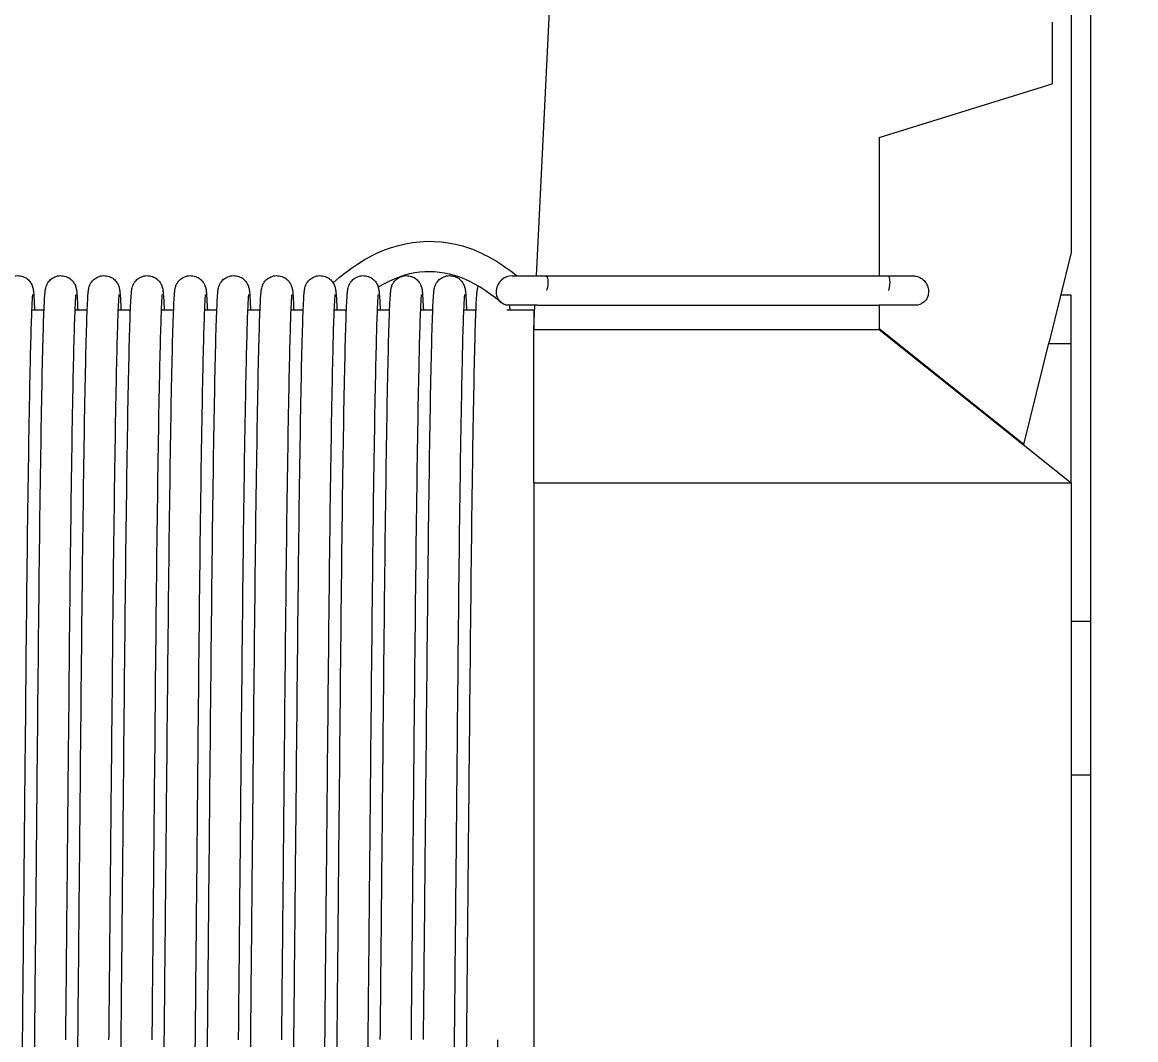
# Model space of a CAD drawing. Header units: millimetres. Extents: x 0 to 420, y 0 to 297.
# Drawn here: x 197.789 to 200.689, y 199.076 to 201.727 of the extents above; entities that cross this region are included whole.
import ezdxf

# ---------------------------------------------------------------- set-up
doc = ezdxf.new("R2010")
doc.units = ezdxf.units.MM
doc.header["$PDSIZE"] = -1
doc.styles.add('СПДС', font='isocpeur.ttf', dxfattribs={"width": 0.9})
doc.dimstyles.new('ISO-25', dxfattribs={"dimtxt": 2.5, "dimasz": 2.5, "dimexe": 1.25, "dimexo": 0.625, "dimtad": 1, "dimtxsty": 'Standard', "dimcen": 2.5, "dimadec": 0, "dimazin": 0, "dimtfac": 1, "dimtmove": 0, "dimatfit": 3, "dimfxl": 1, "dimarcsym": 0})

# ---------------------------------------------------------------- blocks, each defined once
blk = doc.blocks.new('*D34')
at = {"color": 0, "lineweight": -2, "transparency": 16777216}
for p, q in [((195.8212, 201.5867), (195.8212, 262.8111)), ((200.6655, 222.7991), (200.6655, 262.8111)), ((193.3212, 261.8111), (165.2926, 261.8111)), ((200.6655, 261.8111), (195.8212, 261.8111)), ((203.1655, 261.8111), (205.6655, 261.8111))]:
    blk.add_line(p, q, dxfattribs=at)
at = {"color": 0, "transparency": 16777216}
for points in [[(193.3212, 262.2277), (193.3212, 261.3944), (195.8212, 261.8111)], [(203.1655, 262.2277), (203.1655, 261.3944), (200.6655, 261.8111)]]:
    blk.add_solid(points, dxfattribs=at)
at = {"layer": 'Defpoints', "color": 0, "transparency": 16777216}
for p in [(200.6655, 261.8111), (200.6655, 222.7891), (195.8212, 201.5767)]:
    blk.add_point(p, dxfattribs=at)
at = {"color": 0, "transparency": 16777216, "insert": (175.7738, 266.9111), "char_height": 3.5, "attachment_point": 5, "style": 'СПДС'}
blk.add_mtext('4,84max', dxfattribs=at)
blk = doc.blocks.new('A$Cca01fdc4')
at = {"color": 0, "linetype": 'Continuous', "lineweight": 0, "extrusion": (0, 1, 0)}
for p, q in [((71.0743, 0), (96.6783, 0)), ((90.986, 0), (90.986, -0.05)), ((91.386, 0), (91.386, -0.05)), ((89.225, -0.05), (90.025, -0.05)), ((90.025, -0.05), (90.2576, -0.1074)), ((90.263, -0.05), (90.136, -0.05)), ((90.136, -0.05), (90.136, -0.0774)), ((90.225, -0.55), (90.625, -0.05)), ((90.263, -0.05), (90.263, -0.1087)), ((90.625, -0.05), (90.263, -0.05)), ((90.625, -0.05), (93.525, -0.05)), ((90.625, -1.45), (90.625, -0.05)), ((89.425, -0.1), (89.585, -0.1)), ((89.725, -0.55), (89.585, -0.1)), ((90.525, -0.1734), (90.2576, -0.1074)), ((90.525, -0.1734), (90.2237, -0.55)), ((90.263, -0.5009), (90.263, -0.5025)), ((89.725, -0.55), (90.0854, -0.55)), ((90.0854, -1.4196), (90.0854, -0.5296)), ((90.1623, -0.55), (90.225, -0.55)), ((90.1623, -1.4404), (90.1623, -0.5504)), ((90.225, -1.45), (90.225, -0.55)), ((90.0854, -1.443), (89.225, -1.4)), ((90.225, -1.45), (90.1623, -1.4469)), ((90.175, -1.45), (90.225, -1.45)), ((90.175, -1.45), (90.175, -1.5201)), ((90.625, -1.45), (90.225, -1.45)), ((90.625, -1.45), (93.525, -1.45)), ((90.175, -1.6002), (90.175, -1.6326)), ((90.175, -1.7127), (90.175, -1.7451)), ((90.175, -1.8252), (90.175, -1.8576)), ((90.175, -1.9377), (90.175, -1.9701)), ((90.175, -2.0502), (90.175, -2.0826)), ((90.175, -2.1627), (90.175, -2.1951)), ((90.175, -2.2752), (90.175, -2.3076)), ((90.175, -2.3877), (90.175, -2.4201)), ((90.175, -2.5002), (90.175, -2.5326)), ((90.175, -2.6127), (90.175, -2.6451)), ((90.175, -2.7252), (90.175, -2.7576))]:
    blk.add_line(p, q, dxfattribs=at)
at = {"color": 0, "linetype": 'Continuous', "lineweight": 0, "extrusion": (0, 0, -1)}
for centre, major_axis, ratio, start_param, end_param in [((90.1238, -0.46), (0.0307, 0.0256), 0.902328, 0, 0.644501), ((90.1238, -0.54), (-0.0383, 0.0117), 0.331209, -0.100917, 1.469879), ((90.1238, -1.43), (-0.0383, 0.0117), 0.331209, -0.100917, 1.469879)]:
    blk.add_ellipse(centre, major_axis=major_axis, ratio=ratio, start_param=start_param, end_param=end_param, dxfattribs=at)
at = {"color": 0, "linetype": 'Continuous', "lineweight": 0}
for start_param, end_param in [(-2.497091, -0.926295), (-0.926295, 0)]:
    blk.add_ellipse((90.1238, -1.51), major_axis=(0.0307, -0.0256), ratio=0.902328, start_param=start_param, end_param=end_param, dxfattribs=at)
for points, knots in [([(90.0854, -0.4631), (90.0854, -0.4616), (90.0855, -0.46), (90.0858, -0.457), (90.0861, -0.4555), (90.0874, -0.4495), (90.0892, -0.4452), (90.094, -0.4375), (90.097, -0.434), (90.1038, -0.4283), (90.1076, -0.4261), (90.1155, -0.4229), (90.1197, -0.4219), (90.1238, -0.4216)], [0, 0, 0, 0, 0.00461412, 0.00461412, 0.00916971, 0.00916971, 0.0228985, 0.0228985, 0.03635644, 0.03635644, 0.04937204, 0.04937204, 0.06190652, 0.06190652, 0.06190652, 0.06190652]), ([(90.1238, -0.4216), (90.128, -0.4214), (90.1323, -0.4218), (90.1403, -0.4239), (90.1442, -0.4257), (90.1502, -0.4299), (90.1526, -0.432), (90.1546, -0.4344)], [0, 0, 0, 0, 0.012544, 0.012544, 0.02502175, 0.02502175, 0.03439425, 0.03439425, 0.03439425, 0.03439425]), ([(90.0854, -0.5296), (90.0854, -0.5214), (90.0854, -0.5133), (90.0854, -0.4984), (90.0854, -0.4915), (90.0854, -0.4797), (90.0854, -0.4747), (90.0854, -0.4673), (90.0854, -0.4649), (90.0854, -0.4633), (90.0854, -0.4633), (90.0854, -0.4631)], [0, 0, 0, 0, 0.0248564, 0.0248564, 0.0498576, 0.0498576, 0.0748536, 0.0748536, 0.0998497, 0.0998497, 0.1099504, 0.1099504, 0.1099504, 0.1099504]), ([(90.1623, -0.4562), (90.1623, -0.4573), (90.1623, -0.4599), (90.1623, -0.4678), (90.1623, -0.4732), (90.1623, -0.486), (90.1623, -0.4936), (90.1623, -0.5099), (90.1623, -0.5189), (90.1623, -0.5353), (90.1623, -0.5429), (90.1623, -0.5504)], [0, 0, 0, 0, 0.0273007, 0.0273007, 0.0547536, 0.0547536, 0.082201, 0.082201, 0.1096486, 0.1096486, 0.1320845, 0.1320845, 0.1320845, 0.1320845]), ([(90.0854, -1.5062), (90.0854, -1.5051), (90.0854, -1.5026), (90.0854, -1.4952), (90.0854, -1.4902), (90.0854, -1.4784), (90.0854, -1.4715), (90.0854, -1.4565), (90.0854, -1.4483), (90.0854, -1.4333), (90.0854, -1.4264), (90.0854, -1.4196)], [0, 0, 0, 0, 0.0248564, 0.0248564, 0.0498576, 0.0498576, 0.0748536, 0.0748536, 0.0998497, 0.0998497, 0.1202876, 0.1202876, 0.1202876, 0.1202876]), ([(90.1623, -1.4404), (90.1623, -1.4494), (90.1623, -1.4584), (90.1623, -1.4748), (90.1623, -1.4825), (90.1623, -1.4956), (90.1623, -1.5011), (90.1623, -1.5094), (90.1623, -1.5123), (90.1623, -1.5139), (90.1623, -1.5141), (90.1623, -1.5144), (90.1623, -1.5144), (90.1623, -1.5144)], [0, 0, 0, 0, 0.0273007, 0.0273007, 0.0547536, 0.0547536, 0.082201, 0.082201, 0.1096486, 0.1096486, 0.1156902, 0.1156902, 0.1217633, 0.1217633, 0.1217633, 0.1217633]), ([(90.1037, -1.9723), (90.0851, -1.9511), (90.0688, -1.93), (89.9948, -1.8182), (89.9789, -1.7138), (90.0287, -1.5749), (90.053, -1.5335), (90.0854, -1.4937)], [2.070177, 2.070177, 2.070177, 2.070177, 2.252574, 2.252574, 3.032263, 3.032263, 3.376784, 3.376784, 3.376784, 3.376784]), ([(90.1543, -1.5359), (90.0928, -1.608), (90.0685, -1.6784), (90.0799, -1.7819), (90.0925, -1.818), (90.1151, -1.8547)], [0, 0, 0, 0, 0.712348, 0.712348, 1.082303, 1.082303, 1.082303, 1.082303]), ([(90.1623, -1.5144), (90.1623, -1.515), (90.1623, -1.5155), (90.1621, -1.5197), (90.1613, -1.5233), (90.1586, -1.5299), (90.1568, -1.5329), (90.1546, -1.5356)], [0, 0, 0, 0, 0.00158186, 0.00158186, 0.01248912, 0.01248912, 0.02288922, 0.02288922, 0.02288922, 0.02288922]), ([(92.0754, -1.5444), (92.2861, -1.5464), (92.4995, -1.5485), (92.8993, -1.5523), (93.0908, -1.554), (93.4268, -1.5578), (93.5757, -1.5598), (93.8119, -1.5639), (93.9022, -1.566), (93.986, -1.5689), (94.0054, -1.5699), (94.0214, -1.5712), (94.0243, -1.5715), (94.0296, -1.5723), (94.0315, -1.5724), (94.0377, -1.5744), (94.0391, -1.5748), (94.0428, -1.5765), (94.0453, -1.5777), (94.0508, -1.5817), (94.054, -1.5845), (94.0594, -1.5915), (94.0617, -1.5958), (94.0646, -1.605), (94.0652, -1.61), (94.0646, -1.6198), (94.0634, -1.6247), (94.0595, -1.6333), (94.0568, -1.6372), (94.051, -1.6432), (94.048, -1.6455), (94.0404, -1.65), (94.0374, -1.6508), (94.0332, -1.652), (94.0317, -1.6523), (94.0266, -1.6533), (94.0238, -1.6535), (94.0103, -1.6548), (93.9957, -1.6556), (93.975, -1.6564)], [0, 0, 0, 0, 0.632089, 0.632089, 1.266059, 1.266059, 1.900317, 1.900317, 2.534908, 2.534908, 2.850729, 2.850729, 2.937085, 2.937085, 3.0019, 3.0019, 3.017196, 3.017196, 3.033329, 3.033329, 3.049205, 3.049205, 3.065037, 3.065037, 3.080855, 3.080855, 3.096674, 3.096674, 3.112506, 3.112506, 3.128381, 3.128381, 3.160437, 3.160437, 3.191681, 3.191681, 3.285303, 3.285303, 3.553674, 3.553674, 3.553674, 3.553674]), ([(92.0746, -1.6244), (91.8639, -1.6223), (91.6505, -1.6203), (91.2507, -1.6165), (91.0592, -1.6147), (90.7232, -1.611), (90.5743, -1.6089), (90.3381, -1.6049), (90.2478, -1.6028), (90.164, -1.5998), (90.1446, -1.5989), (90.1286, -1.5975), (90.1257, -1.5973), (90.1204, -1.5965), (90.1185, -1.5964), (90.1131, -1.5947), (90.1127, -1.5945), (90.1123, -1.5944)], [0, 0, 0, 0, 0.632089, 0.632089, 1.266059, 1.266059, 1.900317, 1.900317, 2.534908, 2.534908, 2.850729, 2.850729, 2.937085, 2.937085, 3.0019, 3.0019, 3.00654, 3.00654, 3.00654, 3.00654]), ([(92.0746, -1.7369), (91.8639, -1.7348), (91.6505, -1.7328), (91.2507, -1.729), (91.0592, -1.7272), (90.7232, -1.7235), (90.5743, -1.7214), (90.3381, -1.7174), (90.2478, -1.7153), (90.164, -1.7123), (90.1446, -1.7114), (90.1286, -1.71), (90.1257, -1.7098), (90.1204, -1.709), (90.1185, -1.7089), (90.1123, -1.7069), (90.1109, -1.7064), (90.1072, -1.7048), (90.1047, -1.7035), (90.0992, -1.6996), (90.096, -1.6968), (90.0906, -1.6897), (90.0883, -1.6854), (90.0854, -1.6762), (90.0848, -1.6712), (90.0854, -1.6615), (90.0866, -1.6566), (90.0905, -1.6479), (90.0932, -1.6441), (90.099, -1.638), (90.102, -1.6358), (90.1096, -1.6312), (90.1126, -1.6305), (90.1168, -1.6292), (90.1183, -1.6289), (90.1234, -1.628), (90.1262, -1.6277), (90.1397, -1.6264), (90.1543, -1.6257), (90.175, -1.6248)], [0, 0, 0, 0, 0.632089, 0.632089, 1.266059, 1.266059, 1.900317, 1.900317, 2.534908, 2.534908, 2.850729, 2.850729, 2.937085, 2.937085, 3.0019, 3.0019, 3.017196, 3.017196, 3.033329, 3.033329, 3.049205, 3.049205, 3.065037, 3.065037, 3.080855, 3.080855, 3.096674, 3.096674, 3.112506, 3.112506, 3.128381, 3.128381, 3.160437, 3.160437, 3.191681, 3.191681, 3.285303, 3.285303, 3.553674, 3.553674, 3.553674, 3.553674]), ([(90.1341, -1.6301), (90.1341, -1.6301), (90.1355, -1.6303), (90.1446, -1.6312), (90.1603, -1.632), (90.2276, -1.6347), (90.3023, -1.6365), (90.5084, -1.6404), (90.6473, -1.6425), (90.967, -1.6463), (91.1522, -1.648), (91.5439, -1.6518), (91.7555, -1.6538), (92.0026, -1.6562), (92.039, -1.6565), (92.0754, -1.6569)], [3.205557, 3.205557, 3.205557, 3.205557, 3.283757, 3.283757, 3.565523, 3.565523, 4.143933, 4.143933, 4.77419, 4.77419, 5.407305, 5.407305, 6.040731, 6.040731, 6.149872, 6.149872, 6.149872, 6.149872]), ([(94.0159, -1.6511), (94.0159, -1.6511), (94.0159, -1.6511), (94.0158, -1.6511), (94.0128, -1.6507), (93.996, -1.6495), (93.9707, -1.6483), (93.8752, -1.6453), (93.7836, -1.6433), (93.5457, -1.6394), (93.3941, -1.6374), (93.0535, -1.6337), (92.86, -1.6319), (92.4707, -1.6282), (92.2716, -1.6263), (92.0746, -1.6244)], [3.205953, 3.205953, 3.205953, 3.205953, 3.207953, 3.207953, 3.327731, 3.327731, 3.688218, 3.688218, 4.294424, 4.294424, 4.926047, 4.926047, 5.559335, 5.559335, 6.1502, 6.1502, 6.1502, 6.1502]), ([(92.0754, -1.6569), (92.2861, -1.6589), (92.4995, -1.661), (92.8993, -1.6648), (93.0908, -1.6665), (93.4268, -1.6703), (93.5757, -1.6723), (93.8119, -1.6764), (93.9022, -1.6785), (93.986, -1.6814), (94.0054, -1.6824), (94.0214, -1.6837), (94.0243, -1.684), (94.0296, -1.6848), (94.0315, -1.6849), (94.0377, -1.6869), (94.0391, -1.6873), (94.0428, -1.689), (94.0453, -1.6902), (94.0508, -1.6942), (94.054, -1.697), (94.0594, -1.704), (94.0617, -1.7083), (94.0646, -1.7175), (94.0652, -1.7225), (94.0646, -1.7323), (94.0634, -1.7372), (94.0595, -1.7458), (94.0568, -1.7497), (94.051, -1.7557), (94.048, -1.758), (94.0404, -1.7625), (94.0374, -1.7633), (94.0332, -1.7645), (94.0317, -1.7648), (94.0266, -1.7658), (94.0238, -1.766), (94.0103, -1.7673), (93.9957, -1.7681), (93.975, -1.7689)], [0, 0, 0, 0, 0.632089, 0.632089, 1.266059, 1.266059, 1.900317, 1.900317, 2.534908, 2.534908, 2.850729, 2.850729, 2.937085, 2.937085, 3.0019, 3.0019, 3.017196, 3.017196, 3.033329, 3.033329, 3.049205, 3.049205, 3.065037, 3.065037, 3.080855, 3.080855, 3.096674, 3.096674, 3.112506, 3.112506, 3.128381, 3.128381, 3.160437, 3.160437, 3.191681, 3.191681, 3.285303, 3.285303, 3.553674, 3.553674, 3.553674, 3.553674]), ([(92.0746, -1.8494), (91.8639, -1.8473), (91.6505, -1.8453), (91.2507, -1.8415), (91.0592, -1.8397), (90.7232, -1.836), (90.5743, -1.8339), (90.3381, -1.8299), (90.2478, -1.8278), (90.164, -1.8248), (90.1446, -1.8239), (90.1286, -1.8225), (90.1257, -1.8223), (90.1204, -1.8215), (90.1185, -1.8214), (90.1123, -1.8194), (90.1109, -1.8189), (90.1072, -1.8173), (90.1047, -1.816), (90.0992, -1.8121), (90.096, -1.8093), (90.0906, -1.8022), (90.0883, -1.7979), (90.0854, -1.7887), (90.0848, -1.7837), (90.0854, -1.774), (90.0866, -1.7691), (90.0905, -1.7604), (90.0932, -1.7566), (90.099, -1.7505), (90.102, -1.7483), (90.1096, -1.7437), (90.1126, -1.743), (90.1168, -1.7417), (90.1183, -1.7414), (90.1234, -1.7405), (90.1262, -1.7402), (90.1397, -1.7389), (90.1543, -1.7382), (90.175, -1.7373)], [0, 0, 0, 0, 0.632089, 0.632089, 1.266059, 1.266059, 1.900317, 1.900317, 2.534908, 2.534908, 2.850729, 2.850729, 2.937085, 2.937085, 3.0019, 3.0019, 3.017196, 3.017196, 3.033329, 3.033329, 3.049205, 3.049205, 3.065037, 3.065037, 3.080855, 3.080855, 3.096674, 3.096674, 3.112506, 3.112506, 3.128381, 3.128381, 3.160437, 3.160437, 3.191681, 3.191681, 3.285303, 3.285303, 3.553674, 3.553674, 3.553674, 3.553674]), ([(90.1341, -1.7426), (90.1341, -1.7426), (90.1355, -1.7428), (90.1446, -1.7437), (90.1603, -1.7445), (90.2276, -1.7472), (90.3023, -1.749), (90.5084, -1.7529), (90.6473, -1.755), (90.967, -1.7588), (91.1522, -1.7605), (91.5439, -1.7643), (91.7555, -1.7663), (92.0026, -1.7687), (92.039, -1.769), (92.0754, -1.7694)], [3.205557, 3.205557, 3.205557, 3.205557, 3.283757, 3.283757, 3.565523, 3.565523, 4.143933, 4.143933, 4.77419, 4.77419, 5.407305, 5.407305, 6.040731, 6.040731, 6.149872, 6.149872, 6.149872, 6.149872]), ([(92.0746, -1.9619), (91.8639, -1.9598), (91.6505, -1.9578), (91.2507, -1.954), (91.0592, -1.9522), (90.7232, -1.9485), (90.5743, -1.9464), (90.3381, -1.9424), (90.2478, -1.9403), (90.164, -1.9373), (90.1446, -1.9364), (90.1286, -1.935), (90.1257, -1.9348), (90.1204, -1.934), (90.1185, -1.9339), (90.1123, -1.9319), (90.1109, -1.9314), (90.1072, -1.9298), (90.1047, -1.9285), (90.0992, -1.9246), (90.096, -1.9218), (90.0906, -1.9147), (90.0883, -1.9104), (90.0854, -1.9012), (90.0848, -1.8962), (90.0854, -1.8865), (90.0866, -1.8816), (90.0905, -1.8729), (90.0932, -1.8691), (90.099, -1.863), (90.102, -1.8608), (90.1096, -1.8562), (90.1126, -1.8555), (90.1168, -1.8542), (90.1183, -1.8539), (90.1234, -1.853), (90.1262, -1.8527), (90.1397, -1.8514), (90.1543, -1.8507), (90.175, -1.8498)], [0, 0, 0, 0, 0.632089, 0.632089, 1.266059, 1.266059, 1.900317, 1.900317, 2.534908, 2.534908, 2.850729, 2.850729, 2.937085, 2.937085, 3.0019, 3.0019, 3.017196, 3.017196, 3.033329, 3.033329, 3.049205, 3.049205, 3.065037, 3.065037, 3.080855, 3.080855, 3.096674, 3.096674, 3.112506, 3.112506, 3.128381, 3.128381, 3.160437, 3.160437, 3.191681, 3.191681, 3.285303, 3.285303, 3.553674, 3.553674, 3.553674, 3.553674]), ([(90.1341, -1.8551), (90.1341, -1.8551), (90.1355, -1.8553), (90.1446, -1.8562), (90.1603, -1.857), (90.2276, -1.8597), (90.3023, -1.8615), (90.5084, -1.8654), (90.6473, -1.8675), (90.967, -1.8713), (91.1522, -1.873), (91.5439, -1.8768), (91.7555, -1.8788), (92.0026, -1.8812), (92.039, -1.8815), (92.0754, -1.8819)], [3.205557, 3.205557, 3.205557, 3.205557, 3.283757, 3.283757, 3.565523, 3.565523, 4.143933, 4.143933, 4.77419, 4.77419, 5.407305, 5.407305, 6.040731, 6.040731, 6.149872, 6.149872, 6.149872, 6.149872]), ([(92.0754, -1.8819), (92.2861, -1.8839), (92.4995, -1.886), (92.8993, -1.8898), (93.0908, -1.8915), (93.4268, -1.8953), (93.5757, -1.8973), (93.8119, -1.9014), (93.9022, -1.9035), (93.986, -1.9064), (94.0054, -1.9074), (94.0214, -1.9087), (94.0243, -1.909), (94.0296, -1.9098), (94.0315, -1.9099), (94.0377, -1.9119), (94.0391, -1.9123), (94.0428, -1.914), (94.0453, -1.9152), (94.0508, -1.9192), (94.054, -1.922), (94.0594, -1.929), (94.0617, -1.9333), (94.0646, -1.9425), (94.0652, -1.9475), (94.0646, -1.9573), (94.0634, -1.9622), (94.0595, -1.9708), (94.0568, -1.9747), (94.051, -1.9807), (94.048, -1.983), (94.0404, -1.9875), (94.0374, -1.9883), (94.0332, -1.9895), (94.0317, -1.9898), (94.0266, -1.9908), (94.0238, -1.991), (94.0103, -1.9923), (93.9957, -1.9931), (93.975, -1.9939)], [0, 0, 0, 0, 0.632089, 0.632089, 1.266059, 1.266059, 1.900317, 1.900317, 2.534908, 2.534908, 2.850729, 2.850729, 2.937085, 2.937085, 3.0019, 3.0019, 3.017196, 3.017196, 3.033329, 3.033329, 3.049205, 3.049205, 3.065037, 3.065037, 3.080855, 3.080855, 3.096674, 3.096674, 3.112506, 3.112506, 3.128381, 3.128381, 3.160437, 3.160437, 3.191681, 3.191681, 3.285303, 3.285303, 3.553674, 3.553674, 3.553674, 3.553674]), ([(92.0746, -2.0744), (91.8639, -2.0723), (91.6505, -2.0703), (91.2507, -2.0665), (91.0592, -2.0647), (90.7232, -2.061), (90.5743, -2.0589), (90.3381, -2.0549), (90.2478, -2.0528), (90.164, -2.0498), (90.1446, -2.0489), (90.1286, -2.0475), (90.1257, -2.0473), (90.1204, -2.0465), (90.1185, -2.0464), (90.1123, -2.0444), (90.1109, -2.0439), (90.1072, -2.0423), (90.1047, -2.041), (90.0992, -2.0371), (90.096, -2.0343), (90.0906, -2.0272), (90.0883, -2.0229), (90.0854, -2.0137), (90.0848, -2.0087), (90.0854, -1.999), (90.0866, -1.9941), (90.0905, -1.9854), (90.0932, -1.9816), (90.099, -1.9755), (90.102, -1.9733), (90.1096, -1.9687), (90.1126, -1.968), (90.1168, -1.9667), (90.1183, -1.9664), (90.1234, -1.9655), (90.1262, -1.9652), (90.1397, -1.9639), (90.1543, -1.9632), (90.175, -1.9623)], [0, 0, 0, 0, 0.632089, 0.632089, 1.266059, 1.266059, 1.900317, 1.900317, 2.534908, 2.534908, 2.850729, 2.850729, 2.937085, 2.937085, 3.0019, 3.0019, 3.017196, 3.017196, 3.033329, 3.033329, 3.049205, 3.049205, 3.065037, 3.065037, 3.080855, 3.080855, 3.096674, 3.096674, 3.112506, 3.112506, 3.128381, 3.128381, 3.160437, 3.160437, 3.191681, 3.191681, 3.285303, 3.285303, 3.553674, 3.553674, 3.553674, 3.553674]), ([(90.1341, -1.9676), (90.1341, -1.9676), (90.1355, -1.9678), (90.1446, -1.9687), (90.1603, -1.9695), (90.2276, -1.9722), (90.3023, -1.974), (90.5084, -1.9779), (90.6473, -1.98), (90.967, -1.9838), (91.1522, -1.9855), (91.5439, -1.9893), (91.7555, -1.9913), (92.0026, -1.9937), (92.039, -1.994), (92.0754, -1.9944)], [3.205557, 3.205557, 3.205557, 3.205557, 3.283757, 3.283757, 3.565523, 3.565523, 4.143933, 4.143933, 4.77419, 4.77419, 5.407305, 5.407305, 6.040731, 6.040731, 6.149872, 6.149872, 6.149872, 6.149872]), ([(94.0159, -1.9886), (94.0159, -1.9886), (94.0144, -1.9884), (94.0049, -1.9876), (93.9891, -1.9867), (93.9211, -1.984), (93.8458, -1.9822), (93.6383, -1.9783), (93.4989, -1.9762), (93.1784, -1.9724), (92.9929, -1.9707), (92.6008, -1.9669), (92.3891, -1.9649), (92.1437, -1.9625), (92.1092, -1.9622), (92.0746, -1.9619)], [3.20597, 3.20597, 3.20597, 3.20597, 3.287447, 3.287447, 3.569202, 3.569202, 4.149794, 4.149794, 4.780076, 4.780076, 5.4132, 5.4132, 6.04663, 6.04663, 6.150267, 6.150267, 6.150267, 6.150267]), ([(92.0754, -1.9944), (92.2861, -1.9964), (92.4995, -1.9985), (92.8993, -2.0023), (93.0908, -2.004), (93.4268, -2.0078), (93.5757, -2.0098), (93.8119, -2.0139), (93.9022, -2.016), (93.986, -2.0189), (94.0054, -2.0199), (94.0214, -2.0212), (94.0243, -2.0215), (94.0296, -2.0223), (94.0315, -2.0224), (94.0377, -2.0244), (94.0391, -2.0248), (94.0428, -2.0265), (94.0453, -2.0277), (94.0508, -2.0317), (94.054, -2.0345), (94.0594, -2.0415), (94.0617, -2.0458), (94.0646, -2.055), (94.0652, -2.06), (94.0646, -2.0698), (94.0634, -2.0747), (94.0595, -2.0833), (94.0568, -2.0872), (94.051, -2.0932), (94.048, -2.0955), (94.0404, -2.1), (94.0374, -2.1008), (94.0332, -2.102), (94.0317, -2.1023), (94.0266, -2.1033), (94.0238, -2.1035), (94.0103, -2.1048), (93.9957, -2.1056), (93.975, -2.1064)], [0, 0, 0, 0, 0.632089, 0.632089, 1.266059, 1.266059, 1.900317, 1.900317, 2.534908, 2.534908, 2.850729, 2.850729, 2.937085, 2.937085, 3.0019, 3.0019, 3.017196, 3.017196, 3.033329, 3.033329, 3.049205, 3.049205, 3.065037, 3.065037, 3.080855, 3.080855, 3.096674, 3.096674, 3.112506, 3.112506, 3.128381, 3.128381, 3.160437, 3.160437, 3.191681, 3.191681, 3.285303, 3.285303, 3.553674, 3.553674, 3.553674, 3.553674]), ([(92.0746, -2.1869), (91.8639, -2.1848), (91.6505, -2.1828), (91.2507, -2.179), (91.0592, -2.1772), (90.7232, -2.1735), (90.5743, -2.1714), (90.3381, -2.1674), (90.2478, -2.1653), (90.164, -2.1623), (90.1446, -2.1614), (90.1286, -2.16), (90.1257, -2.1598), (90.1204, -2.159), (90.1185, -2.1589), (90.1123, -2.1569), (90.1109, -2.1564), (90.1072, -2.1548), (90.1047, -2.1535), (90.0992, -2.1496), (90.096, -2.1468), (90.0906, -2.1397), (90.0883, -2.1354), (90.0854, -2.1262), (90.0848, -2.1212), (90.0854, -2.1115), (90.0866, -2.1066), (90.0905, -2.0979), (90.0932, -2.0941), (90.099, -2.088), (90.102, -2.0858), (90.1096, -2.0812), (90.1126, -2.0805), (90.1168, -2.0792), (90.1183, -2.0789), (90.1234, -2.078), (90.1262, -2.0777), (90.1397, -2.0764), (90.1543, -2.0757), (90.175, -2.0748)], [0, 0, 0, 0, 0.632089, 0.632089, 1.266059, 1.266059, 1.900317, 1.900317, 2.534908, 2.534908, 2.850729, 2.850729, 2.937085, 2.937085, 3.0019, 3.0019, 3.017196, 3.017196, 3.033329, 3.033329, 3.049205, 3.049205, 3.065037, 3.065037, 3.080855, 3.080855, 3.096674, 3.096674, 3.112506, 3.112506, 3.128381, 3.128381, 3.160437, 3.160437, 3.191681, 3.191681, 3.285303, 3.285303, 3.553674, 3.553674, 3.553674, 3.553674]), ([(90.1341, -2.0801), (90.1341, -2.0801), (90.1355, -2.0803), (90.1446, -2.0812), (90.1603, -2.082), (90.2276, -2.0847), (90.3023, -2.0865), (90.5084, -2.0904), (90.6473, -2.0925), (90.967, -2.0963), (91.1522, -2.098), (91.5439, -2.1018), (91.7555, -2.1038), (92.0026, -2.1062), (92.039, -2.1065), (92.0754, -2.1069)], [3.205557, 3.205557, 3.205557, 3.205557, 3.283757, 3.283757, 3.565523, 3.565523, 4.143933, 4.143933, 4.77419, 4.77419, 5.407305, 5.407305, 6.040731, 6.040731, 6.149872, 6.149872, 6.149872, 6.149872]), ([(94.0159, -2.1011), (94.0159, -2.1011), (94.0145, -2.1009), (94.0052, -2.1001), (93.9895, -2.0992), (93.922, -2.0966), (93.8471, -2.0947), (93.6404, -2.0908), (93.5014, -2.0888), (93.1814, -2.085), (92.9961, -2.0832), (92.6042, -2.0795), (92.3926, -2.0774), (92.1461, -2.0751), (92.1104, -2.0747), (92.0746, -2.0744)], [3.205727, 3.205727, 3.205727, 3.205727, 3.285058, 3.285058, 3.56682, 3.56682, 4.145995, 4.145995, 4.776261, 4.776261, 5.409379, 5.409379, 6.042806, 6.042806, 6.150035, 6.150035, 6.150035, 6.150035]), ([(92.0746, -2.2994), (91.8639, -2.2973), (91.6505, -2.2953), (91.2507, -2.2915), (91.0592, -2.2897), (90.7232, -2.286), (90.5743, -2.2839), (90.3381, -2.2799), (90.2478, -2.2778), (90.164, -2.2748), (90.1446, -2.2739), (90.1286, -2.2725), (90.1257, -2.2723), (90.1204, -2.2715), (90.1185, -2.2714), (90.1123, -2.2694), (90.1109, -2.2689), (90.1072, -2.2673), (90.1047, -2.266), (90.0992, -2.2621), (90.096, -2.2593), (90.0906, -2.2522), (90.0883, -2.2479), (90.0854, -2.2387), (90.0848, -2.2337), (90.0854, -2.224), (90.0866, -2.2191), (90.0905, -2.2104), (90.0932, -2.2066), (90.099, -2.2005), (90.102, -2.1983), (90.1096, -2.1937), (90.1126, -2.193), (90.1168, -2.1917), (90.1183, -2.1914), (90.1234, -2.1905), (90.1262, -2.1902), (90.1397, -2.1889), (90.1543, -2.1882), (90.175, -2.1873)], [0, 0, 0, 0, 0.632089, 0.632089, 1.266059, 1.266059, 1.900317, 1.900317, 2.534908, 2.534908, 2.850729, 2.850729, 2.937085, 2.937085, 3.0019, 3.0019, 3.017196, 3.017196, 3.033329, 3.033329, 3.049205, 3.049205, 3.065037, 3.065037, 3.080855, 3.080855, 3.096674, 3.096674, 3.112506, 3.112506, 3.128381, 3.128381, 3.160437, 3.160437, 3.191681, 3.191681, 3.285303, 3.285303, 3.553674, 3.553674, 3.553674, 3.553674]), ([(90.1341, -2.1926), (90.1341, -2.1926), (90.1355, -2.1928), (90.1446, -2.1937), (90.1603, -2.1945), (90.2276, -2.1972), (90.3023, -2.199), (90.5084, -2.2029), (90.6473, -2.205), (90.967, -2.2088), (91.1522, -2.2105), (91.5439, -2.2143), (91.7555, -2.2163), (92.0026, -2.2187), (92.039, -2.219), (92.0754, -2.2194)], [3.205557, 3.205557, 3.205557, 3.205557, 3.283757, 3.283757, 3.565523, 3.565523, 4.143933, 4.143933, 4.77419, 4.77419, 5.407305, 5.407305, 6.040731, 6.040731, 6.149872, 6.149872, 6.149872, 6.149872]), ([(94.0159, -2.2136), (94.0159, -2.2136), (94.0145, -2.2134), (94.0054, -2.2126), (93.9897, -2.2117), (93.9224, -2.2091), (93.8477, -2.2072), (93.6416, -2.2033), (93.5027, -2.2013), (93.183, -2.1975), (92.9978, -2.1957), (92.6061, -2.192), (92.3945, -2.1899), (92.1474, -2.1876), (92.111, -2.1872), (92.0746, -2.1869)], [3.205557, 3.205557, 3.205557, 3.205557, 3.283757, 3.283757, 3.565523, 3.565523, 4.143933, 4.143933, 4.77419, 4.77419, 5.407305, 5.407305, 6.040731, 6.040731, 6.149872, 6.149872, 6.149872, 6.149872]), ([(92.0746, -2.4119), (91.8639, -2.4098), (91.6505, -2.4078), (91.2507, -2.404), (91.0592, -2.4022), (90.7232, -2.3985), (90.5743, -2.3964), (90.3381, -2.3924), (90.2478, -2.3903), (90.164, -2.3873), (90.1446, -2.3864), (90.1286, -2.385), (90.1257, -2.3848), (90.1204, -2.384), (90.1185, -2.3839), (90.1123, -2.3819), (90.1109, -2.3814), (90.1072, -2.3798), (90.1047, -2.3785), (90.0992, -2.3746), (90.096, -2.3718), (90.0906, -2.3647), (90.0883, -2.3604), (90.0854, -2.3512), (90.0848, -2.3462), (90.0854, -2.3365), (90.0866, -2.3316), (90.0905, -2.3229), (90.0932, -2.3191), (90.099, -2.313), (90.102, -2.3108), (90.1096, -2.3062), (90.1126, -2.3055), (90.1168, -2.3042), (90.1183, -2.3039), (90.1234, -2.303), (90.1262, -2.3027), (90.1397, -2.3014), (90.1543, -2.3007), (90.175, -2.2998)], [0, 0, 0, 0, 0.632089, 0.632089, 1.266059, 1.266059, 1.900317, 1.900317, 2.534908, 2.534908, 2.850729, 2.850729, 2.937085, 2.937085, 3.0019, 3.0019, 3.017196, 3.017196, 3.033329, 3.033329, 3.049205, 3.049205, 3.065037, 3.065037, 3.080855, 3.080855, 3.096674, 3.096674, 3.112506, 3.112506, 3.128381, 3.128381, 3.160437, 3.160437, 3.191681, 3.191681, 3.285303, 3.285303, 3.553674, 3.553674, 3.553674, 3.553674]), ([(90.1341, -2.3051), (90.1341, -2.3051), (90.1355, -2.3053), (90.1446, -2.3062), (90.1603, -2.307), (90.2276, -2.3097), (90.3023, -2.3115), (90.5084, -2.3154), (90.6473, -2.3175), (90.967, -2.3213), (91.1522, -2.323), (91.5439, -2.3268), (91.7555, -2.3288), (92.0026, -2.3312), (92.039, -2.3315), (92.0754, -2.3319)], [3.205557, 3.205557, 3.205557, 3.205557, 3.283757, 3.283757, 3.565523, 3.565523, 4.143933, 4.143933, 4.77419, 4.77419, 5.407305, 5.407305, 6.040731, 6.040731, 6.149872, 6.149872, 6.149872, 6.149872]), ([(94.0159, -2.3261), (94.0159, -2.3261), (94.0145, -2.3259), (94.0054, -2.3251), (93.9897, -2.3242), (93.9224, -2.3216), (93.8477, -2.3197), (93.6416, -2.3158), (93.5027, -2.3138), (93.183, -2.31), (92.9978, -2.3082), (92.6061, -2.3045), (92.3945, -2.3024), (92.1474, -2.3001), (92.111, -2.2997), (92.0746, -2.2994)], [3.205557, 3.205557, 3.205557, 3.205557, 3.283757, 3.283757, 3.565523, 3.565523, 4.143933, 4.143933, 4.77419, 4.77419, 5.407305, 5.407305, 6.040731, 6.040731, 6.149872, 6.149872, 6.149872, 6.149872]), ([(92.0754, -2.3319), (92.2861, -2.3339), (92.4995, -2.336), (92.8993, -2.3398), (93.0908, -2.3415), (93.4268, -2.3453), (93.5757, -2.3473), (93.8119, -2.3514), (93.9022, -2.3535), (93.986, -2.3564), (94.0054, -2.3574), (94.0214, -2.3587), (94.0243, -2.359), (94.0296, -2.3598), (94.0315, -2.3599), (94.0377, -2.3619), (94.0391, -2.3623), (94.0428, -2.364), (94.0453, -2.3652), (94.0508, -2.3692), (94.054, -2.372), (94.0594, -2.379), (94.0617, -2.3833), (94.0646, -2.3925), (94.0652, -2.3975), (94.0646, -2.4073), (94.0634, -2.4122), (94.0595, -2.4208), (94.0568, -2.4247), (94.051, -2.4307), (94.048, -2.433), (94.0404, -2.4375), (94.0374, -2.4383), (94.0332, -2.4395), (94.0317, -2.4398), (94.0266, -2.4408), (94.0238, -2.441), (94.0103, -2.4423), (93.9957, -2.4431), (93.975, -2.4439)], [0, 0, 0, 0, 0.632089, 0.632089, 1.266059, 1.266059, 1.900317, 1.900317, 2.534908, 2.534908, 2.850729, 2.850729, 2.937085, 2.937085, 3.0019, 3.0019, 3.017196, 3.017196, 3.033329, 3.033329, 3.049205, 3.049205, 3.065037, 3.065037, 3.080855, 3.080855, 3.096674, 3.096674, 3.112506, 3.112506, 3.128381, 3.128381, 3.160437, 3.160437, 3.191681, 3.191681, 3.285303, 3.285303, 3.553674, 3.553674, 3.553674, 3.553674]), ([(92.0746, -2.5244), (91.8639, -2.5223), (91.6505, -2.5203), (91.2507, -2.5165), (91.0592, -2.5147), (90.7232, -2.511), (90.5743, -2.5089), (90.3381, -2.5049), (90.2478, -2.5028), (90.164, -2.4998), (90.1446, -2.4989), (90.1286, -2.4975), (90.1257, -2.4973), (90.1204, -2.4965), (90.1185, -2.4964), (90.1123, -2.4944), (90.1109, -2.4939), (90.1072, -2.4923), (90.1047, -2.491), (90.0992, -2.4871), (90.096, -2.4843), (90.0906, -2.4772), (90.0883, -2.4729), (90.0854, -2.4637), (90.0848, -2.4587), (90.0854, -2.449), (90.0866, -2.4441), (90.0905, -2.4354), (90.0932, -2.4316), (90.099, -2.4255), (90.102, -2.4233), (90.1096, -2.4187), (90.1126, -2.418), (90.1168, -2.4167), (90.1183, -2.4164), (90.1234, -2.4155), (90.1262, -2.4152), (90.1397, -2.4139), (90.1543, -2.4132), (90.175, -2.4123)], [0, 0, 0, 0, 0.632089, 0.632089, 1.266059, 1.266059, 1.900317, 1.900317, 2.534908, 2.534908, 2.850729, 2.850729, 2.937085, 2.937085, 3.0019, 3.0019, 3.017196, 3.017196, 3.033329, 3.033329, 3.049205, 3.049205, 3.065037, 3.065037, 3.080855, 3.080855, 3.096674, 3.096674, 3.112506, 3.112506, 3.128381, 3.128381, 3.160437, 3.160437, 3.191681, 3.191681, 3.285303, 3.285303, 3.553674, 3.553674, 3.553674, 3.553674]), ([(90.1341, -2.4176), (90.1341, -2.4176), (90.1355, -2.4178), (90.1446, -2.4187), (90.1603, -2.4195), (90.2276, -2.4222), (90.3023, -2.424), (90.5084, -2.4279), (90.6473, -2.43), (90.967, -2.4338), (91.1522, -2.4355), (91.5439, -2.4393), (91.7555, -2.4413), (92.0026, -2.4437), (92.039, -2.444), (92.0754, -2.4444)], [3.205557, 3.205557, 3.205557, 3.205557, 3.283757, 3.283757, 3.565523, 3.565523, 4.143933, 4.143933, 4.77419, 4.77419, 5.407305, 5.407305, 6.040731, 6.040731, 6.149872, 6.149872, 6.149872, 6.149872]), ([(94.0159, -2.4386), (94.0159, -2.4386), (94.0145, -2.4384), (94.0054, -2.4376), (93.9897, -2.4367), (93.9224, -2.4341), (93.8477, -2.4322), (93.6416, -2.4283), (93.5027, -2.4263), (93.183, -2.4225), (92.9978, -2.4207), (92.6061, -2.417), (92.3945, -2.4149), (92.1474, -2.4126), (92.111, -2.4122), (92.0746, -2.4119)], [3.205557, 3.205557, 3.205557, 3.205557, 3.283757, 3.283757, 3.565523, 3.565523, 4.143933, 4.143933, 4.77419, 4.77419, 5.407305, 5.407305, 6.040731, 6.040731, 6.149872, 6.149872, 6.149872, 6.149872]), ([(92.0746, -2.6369), (91.8639, -2.6348), (91.6505, -2.6328), (91.2507, -2.629), (91.0592, -2.6272), (90.7232, -2.6235), (90.5743, -2.6214), (90.3381, -2.6174), (90.2478, -2.6153), (90.164, -2.6123), (90.1446, -2.6114), (90.1286, -2.61), (90.1257, -2.6098), (90.1204, -2.609), (90.1185, -2.6089), (90.1123, -2.6069), (90.1109, -2.6064), (90.1072, -2.6048), (90.1047, -2.6035), (90.0992, -2.5996), (90.096, -2.5968), (90.0906, -2.5897), (90.0883, -2.5854), (90.0854, -2.5762), (90.0848, -2.5712), (90.0854, -2.5615), (90.0866, -2.5566), (90.0905, -2.5479), (90.0932, -2.5441), (90.099, -2.538), (90.102, -2.5358), (90.1096, -2.5312), (90.1126, -2.5305), (90.1168, -2.5292), (90.1183, -2.5289), (90.1234, -2.528), (90.1262, -2.5277), (90.1397, -2.5264), (90.1543, -2.5257), (90.175, -2.5248)], [0, 0, 0, 0, 0.632089, 0.632089, 1.266059, 1.266059, 1.900317, 1.900317, 2.534908, 2.534908, 2.850729, 2.850729, 2.937085, 2.937085, 3.0019, 3.0019, 3.017196, 3.017196, 3.033329, 3.033329, 3.049205, 3.049205, 3.065037, 3.065037, 3.080855, 3.080855, 3.096674, 3.096674, 3.112506, 3.112506, 3.128381, 3.128381, 3.160437, 3.160437, 3.191681, 3.191681, 3.285303, 3.285303, 3.553674, 3.553674, 3.553674, 3.553674]), ([(90.1341, -2.5301), (90.1341, -2.5301), (90.1355, -2.5303), (90.1446, -2.5312), (90.1603, -2.532), (90.2276, -2.5347), (90.3023, -2.5365), (90.5084, -2.5404), (90.6473, -2.5425), (90.967, -2.5463), (91.1522, -2.548), (91.5439, -2.5518), (91.7555, -2.5538), (92.0026, -2.5562), (92.039, -2.5565), (92.0754, -2.5569)], [3.205557, 3.205557, 3.205557, 3.205557, 3.283757, 3.283757, 3.565523, 3.565523, 4.143933, 4.143933, 4.77419, 4.77419, 5.407305, 5.407305, 6.040731, 6.040731, 6.149872, 6.149872, 6.149872, 6.149872]), ([(94.0159, -2.5511), (94.0159, -2.5511), (94.0145, -2.5509), (94.0054, -2.5501), (93.9897, -2.5492), (93.9224, -2.5466), (93.8477, -2.5447), (93.6416, -2.5408), (93.5027, -2.5388), (93.183, -2.535), (92.9978, -2.5332), (92.6061, -2.5295), (92.3945, -2.5274), (92.1474, -2.5251), (92.111, -2.5247), (92.0746, -2.5244)], [3.205557, 3.205557, 3.205557, 3.205557, 3.283757, 3.283757, 3.565523, 3.565523, 4.143933, 4.143933, 4.77419, 4.77419, 5.407305, 5.407305, 6.040731, 6.040731, 6.149872, 6.149872, 6.149872, 6.149872]), ([(92.0746, -2.7494), (91.8639, -2.7473), (91.6505, -2.7453), (91.2507, -2.7415), (91.0592, -2.7397), (90.7232, -2.736), (90.5743, -2.7339), (90.3381, -2.7299), (90.2478, -2.7278), (90.164, -2.7248), (90.1446, -2.7239), (90.1286, -2.7225), (90.1257, -2.7223), (90.1204, -2.7215), (90.1185, -2.7214), (90.1123, -2.7194), (90.1109, -2.7189), (90.1072, -2.7173), (90.1047, -2.716), (90.0992, -2.7121), (90.096, -2.7093), (90.0906, -2.7022), (90.0883, -2.6979), (90.0854, -2.6887), (90.0848, -2.6837), (90.0854, -2.674), (90.0866, -2.6691), (90.0905, -2.6604), (90.0932, -2.6566), (90.099, -2.6505), (90.102, -2.6483), (90.1096, -2.6437), (90.1126, -2.643), (90.1168, -2.6417), (90.1183, -2.6414), (90.1234, -2.6405), (90.1262, -2.6402), (90.1397, -2.6389), (90.1543, -2.6382), (90.175, -2.6373)], [0, 0, 0, 0, 0.632089, 0.632089, 1.266059, 1.266059, 1.900317, 1.900317, 2.534908, 2.534908, 2.850729, 2.850729, 2.937085, 2.937085, 3.0019, 3.0019, 3.017196, 3.017196, 3.033329, 3.033329, 3.049205, 3.049205, 3.065037, 3.065037, 3.080855, 3.080855, 3.096674, 3.096674, 3.112506, 3.112506, 3.128381, 3.128381, 3.160437, 3.160437, 3.191681, 3.191681, 3.285303, 3.285303, 3.553674, 3.553674, 3.553674, 3.553674]), ([(94.0159, -2.6636), (94.0159, -2.6636), (94.0145, -2.6634), (94.0054, -2.6626), (93.9897, -2.6617), (93.9224, -2.6591), (93.8477, -2.6572), (93.6416, -2.6533), (93.5027, -2.6513), (93.183, -2.6475), (92.9978, -2.6457), (92.6061, -2.642), (92.3945, -2.6399), (92.1474, -2.6376), (92.111, -2.6372), (92.0746, -2.6369)], [3.205557, 3.205557, 3.205557, 3.205557, 3.283757, 3.283757, 3.565523, 3.565523, 4.143933, 4.143933, 4.77419, 4.77419, 5.407305, 5.407305, 6.040731, 6.040731, 6.149872, 6.149872, 6.149872, 6.149872]), ([(90.1341, -2.6426), (90.1341, -2.6426), (90.1355, -2.6428), (90.1446, -2.6437), (90.1603, -2.6445), (90.2276, -2.6472), (90.3023, -2.649), (90.5084, -2.6529), (90.6473, -2.655), (90.967, -2.6588), (91.1522, -2.6605), (91.5439, -2.6643), (91.7555, -2.6663), (92.0026, -2.6687), (92.039, -2.669), (92.0754, -2.6694)], [3.205557, 3.205557, 3.205557, 3.205557, 3.283757, 3.283757, 3.565523, 3.565523, 4.143933, 4.143933, 4.77419, 4.77419, 5.407305, 5.407305, 6.040731, 6.040731, 6.149872, 6.149872, 6.149872, 6.149872]), ([(92.0746, -2.8619), (91.8639, -2.8598), (91.6505, -2.8578), (91.2507, -2.854), (91.0592, -2.8522), (90.7232, -2.8485), (90.5743, -2.8464), (90.3381, -2.8424), (90.2478, -2.8403), (90.164, -2.8373), (90.1446, -2.8364), (90.1286, -2.835), (90.1257, -2.8348), (90.1204, -2.834), (90.1185, -2.8339), (90.1123, -2.8319), (90.1109, -2.8314), (90.1072, -2.8298), (90.1047, -2.8285), (90.0992, -2.8246), (90.096, -2.8218), (90.0906, -2.8147), (90.0883, -2.8104), (90.0854, -2.8012), (90.0848, -2.7962), (90.0854, -2.7865), (90.0866, -2.7816), (90.0905, -2.7729), (90.0932, -2.7691), (90.099, -2.763), (90.102, -2.7608), (90.1096, -2.7562), (90.1126, -2.7555), (90.1168, -2.7542), (90.1183, -2.7539), (90.1234, -2.753), (90.1262, -2.7527), (90.1397, -2.7514), (90.1543, -2.7507), (90.175, -2.7498)], [0, 0, 0, 0, 0.632089, 0.632089, 1.266059, 1.266059, 1.900317, 1.900317, 2.534908, 2.534908, 2.850729, 2.850729, 2.937085, 2.937085, 3.0019, 3.0019, 3.017196, 3.017196, 3.033329, 3.033329, 3.049205, 3.049205, 3.065037, 3.065037, 3.080855, 3.080855, 3.096674, 3.096674, 3.112506, 3.112506, 3.128381, 3.128381, 3.160437, 3.160437, 3.191681, 3.191681, 3.285303, 3.285303, 3.553674, 3.553674, 3.553674, 3.553674]), ([(94.0159, -2.7761), (94.0159, -2.7761), (94.0145, -2.7759), (94.0054, -2.7751), (93.9897, -2.7742), (93.9224, -2.7716), (93.8477, -2.7697), (93.6416, -2.7658), (93.5027, -2.7638), (93.183, -2.76), (92.9978, -2.7582), (92.6061, -2.7545), (92.3945, -2.7524), (92.1474, -2.7501), (92.111, -2.7497), (92.0746, -2.7494)], [3.205557, 3.205557, 3.205557, 3.205557, 3.283757, 3.283757, 3.565523, 3.565523, 4.143933, 4.143933, 4.77419, 4.77419, 5.407305, 5.407305, 6.040731, 6.040731, 6.149872, 6.149872, 6.149872, 6.149872]), ([(90.1341, -2.7551), (90.1341, -2.7551), (90.1355, -2.7553), (90.1446, -2.7562), (90.1603, -2.757), (90.2276, -2.7597), (90.3023, -2.7615), (90.5084, -2.7654), (90.6473, -2.7675), (90.967, -2.7713), (91.1522, -2.773), (91.5439, -2.7768), (91.7555, -2.7788), (92.0026, -2.7812), (92.039, -2.7815), (92.0754, -2.7819)], [3.205557, 3.205557, 3.205557, 3.205557, 3.283757, 3.283757, 3.565523, 3.565523, 4.143933, 4.143933, 4.77419, 4.77419, 5.407305, 5.407305, 6.040731, 6.040731, 6.149872, 6.149872, 6.149872, 6.149872]), ([(92.0754, -2.7819), (92.2861, -2.7839), (92.4995, -2.786), (92.8993, -2.7898), (93.0908, -2.7915), (93.4268, -2.7953), (93.5757, -2.7973), (93.8119, -2.8014), (93.9022, -2.8035), (93.986, -2.8064), (94.0054, -2.8074), (94.0214, -2.8087), (94.0243, -2.809), (94.0296, -2.8098), (94.0315, -2.8099), (94.0377, -2.8119), (94.0391, -2.8123), (94.0428, -2.814), (94.0453, -2.8152), (94.0508, -2.8192), (94.054, -2.822), (94.0594, -2.829), (94.0617, -2.8333), (94.0646, -2.8425), (94.0652, -2.8475), (94.0646, -2.8573), (94.0634, -2.8622), (94.0595, -2.8708), (94.0568, -2.8747), (94.051, -2.8807), (94.048, -2.883), (94.0404, -2.8875), (94.0374, -2.8883), (94.0332, -2.8895), (94.0317, -2.8898), (94.0266, -2.8908), (94.0238, -2.891), (94.0103, -2.8923), (93.9957, -2.8931), (93.975, -2.8939)], [0, 0, 0, 0, 0.632089, 0.632089, 1.266059, 1.266059, 1.900317, 1.900317, 2.534908, 2.534908, 2.850729, 2.850729, 2.937085, 2.937085, 3.0019, 3.0019, 3.017196, 3.017196, 3.033329, 3.033329, 3.049205, 3.049205, 3.065037, 3.065037, 3.080855, 3.080855, 3.096674, 3.096674, 3.112506, 3.112506, 3.128381, 3.128381, 3.160437, 3.160437, 3.191681, 3.191681, 3.285303, 3.285303, 3.553674, 3.553674, 3.553674, 3.553674])]:
    blk.add_open_spline(points, degree=3, knots=knots, dxfattribs=at)
blk.add_open_spline([(90.1623, -1.5129), (90.1663, -1.5127), (90.1705, -1.5125), (90.175, -1.5123)], degree=3, dxfattribs=at)

msp = doc.modelspace()

# ---------------------------------------------------------------- block references
at = {"rotation": 270}
msp.add_blockref('A$Cca01fdc4', (200.5712, 291.1517), dxfattribs=at)

# ---------------------------------------------------------------- dimensions: what is measured, and where the dimension line sits
dim = msp.add_linear_dim(base=(200.6655, 261.8111), p1=(195.8212, 201.5767), p2=(200.6655, 222.7891), text='<>max', dimstyle='ISO-25', override={"dimtxt": 3.5, "dimexe": 1, "dimexo": 0.01, "dimgap": 3, "dimtih": 1, "dimtoh": 1, "dimzin": 0, "dimtxsty": 'СПДС', "dimadec": 2, "dimtdec": 3, "dimtzin": 0})
dim.commit()
dim.dimension.update_dxf_attribs({"geometry": '*D34', "text_midpoint": (175.7738, 261.8111), "dimtype": 160})

doc.saveas('drawing.dxf')
